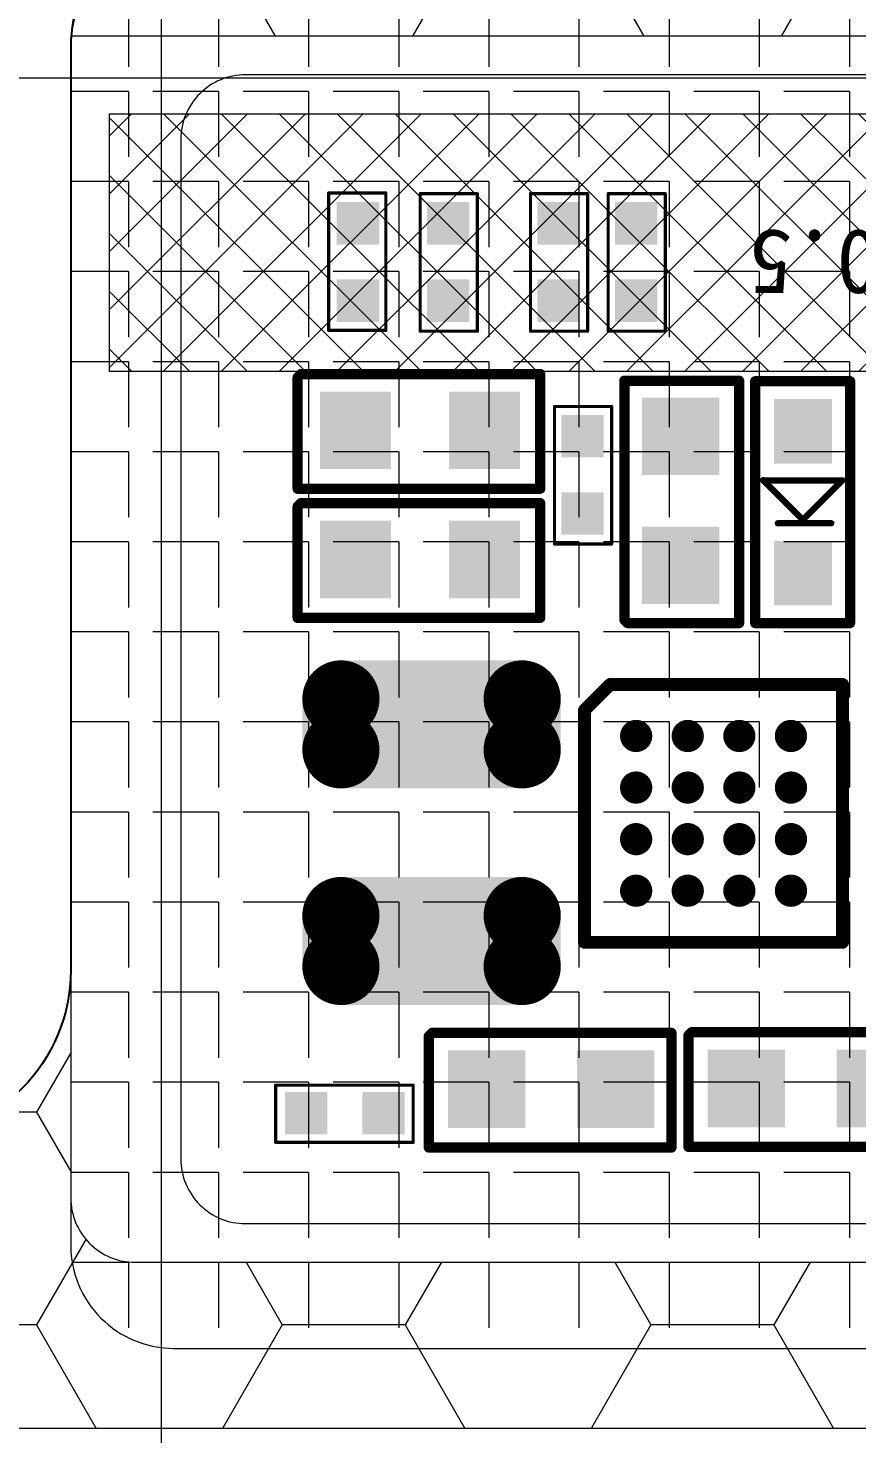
# Model space of a CAD drawing. Header units: millimetres. Extents: x 1845 to 2650, y -178 to 579.
# Drawn here: x 2036.4 to 2042.83, y 294.01 to 304.91 of the extents above; entities that cross this region are included whole.
import ezdxf
from ezdxf.lldxf.tags import DXFTag

# ---------------------------------------------------------------- set-up
doc = ezdxf.new("R2010")
doc.units = ezdxf.units.MM
doc.layers.get('0').update_dxf_attribs({"lineweight": 5})
for name, color, linetype in [('EMI', 5, 'Continuous'), ('TOPLAYER', 1, 'Continuous'), ('TOPOVERLAY', 2, 'Continuous'), ('TOPPASTE', 8, 'Continuous'), ('TOPSOLDER', 216, 'Continuous')]:
    doc.layers.add(name, color=color, linetype=linetype)
doc.layers.add('ITO', color=2, linetype='Continuous', lineweight=5)
doc.layers.add('MFPC', color=50, linetype='Continuous', lineweight=5)
doc.styles.get("Standard").update_dxf_attribs({"font": 'txt', "bigfont": 'gbcbig.shx'})
tags = doc.linetypes.add('CENTER', pattern=[0.6, 0.375, -0.075, 0.075, -0.075]).pattern_tags.tags
tags[10:11] = [DXFTag(74, 4), DXFTag(75, 0), DXFTag(340, '0'), DXFTag(46, 1.0), DXFTag(50, 0.0), DXFTag(44, 0.0), DXFTag(45, 0.0)]
tags[8:9] = [DXFTag(74, 4), DXFTag(75, 0), DXFTag(340, '0'), DXFTag(46, 1.0), DXFTag(50, 0.0), DXFTag(44, 0.0), DXFTag(45, 0.0)]
tags[6:7] = [DXFTag(74, 4), DXFTag(75, 0), DXFTag(340, '0'), DXFTag(46, 1.0), DXFTag(50, 0.0), DXFTag(44, 0.0), DXFTag(45, 0.0)]
tags[4:5] = [DXFTag(74, 4), DXFTag(75, 0), DXFTag(340, '0'), DXFTag(46, 1.0), DXFTag(50, 0.0), DXFTag(44, 0.0), DXFTag(45, 0.0)]

# ---------------------------------------------------------------- blocks, each defined once
blk = doc.blocks.new('R196GRM-001-PNL-V01-C')
at = {"layer": 'ITO', "color": 1, "linetype": 'CENTER', "lineweight": 5}
for points in [[(1277.044, -126.46), (1277.044, -148.963)], [(1286.22, -137.712), (1267.868, -137.712)]]:
    blk.add_lwpolyline(points, dxfattribs=at)
blk = doc.blocks.new('0402S_3')
at = {"layer": 'TOPLAYER'}
for points in [[(-0.273055, 0.305189), (-0.823051, 0.305189), (-0.273055, -0.29481), (-0.823051, -0.29481)], [(0.726943, 0.305189), (0.176947, 0.305189), (0.726943, -0.29481), (0.176947, -0.29481)]]:
    blk.add_solid(points, dxfattribs=at)
at = {"layer": 'TOPOVERLAY', "const_width": 0.08001}
for points in [[(-0.979853, 0.457589), (0.899747, 0.457589)], [(-0.979853, -0.431411), (-0.979853, 0.457589)], [(0.899747, -0.406011), (0.899747, 0.457589)], [(-0.979853, -0.431411), (0.874347, -0.431411)], [(0.874347, -0.431411), (0.899747, -0.406011)]]:
    blk.add_lwpolyline(points, dxfattribs=at)
at = {"layer": 'TOPOVERLAY', "const_width": 0.040005}
for points in [[(-0.999856, 0.457589, 1), (-0.959851, 0.457589, 1)], [(-0.999856, 0.457589, 1), (-0.959851, 0.457589, 1)], [(0.879744, 0.457589, 1), (0.919749, 0.457589, 1)], [(0.879744, 0.457589, 1), (0.919749, 0.457589, 1)], [(-0.999856, -0.431411, 1), (-0.959851, -0.431411, 1)], [(-0.999856, -0.431411, 1), (-0.959851, -0.431411, 1)], [(0.854344, -0.431411, 1), (0.894349, -0.431411, 1)], [(0.854344, -0.431411, 1), (0.894349, -0.431411, 1)], [(0.879744, -0.406011, 1), (0.919749, -0.406011, 1)], [(0.879744, -0.406011, 1), (0.919749, -0.406011, 1)]]:
    blk.add_lwpolyline(points, format="xyb", close=True, dxfattribs=at)
at = {"layer": 'TOPPASTE'}
for points in [[(-0.273055, 0.305189), (-0.823051, 0.305189), (-0.273055, -0.29481), (-0.823051, -0.29481)], [(0.726943, 0.305189), (0.176947, 0.305189), (0.726943, -0.29481), (0.176947, -0.29481)]]:
    blk.add_solid(points, dxfattribs=at)
at = {"layer": 'TOPSOLDER'}
for points in [[(-0.273055, 0.305189), (-0.823051, 0.305189), (-0.273055, -0.29481), (-0.823051, -0.29481)], [(0.726943, 0.305189), (0.176947, 0.305189), (0.726943, -0.29481), (0.176947, -0.29481)]]:
    blk.add_solid(points, dxfattribs=at)
blk = doc.blocks.new('0201_6')
at = {"layer": 'TOPLAYER'}
for points in [[(0.164998, -0.165001), (0.164998, 0.165001), (-0.164998, -0.165001), (-0.164998, 0.165001)], [(0.764997, -0.165001), (0.764997, 0.165001), (0.435, -0.165001), (0.435, 0.165001)]]:
    blk.add_solid(points, dxfattribs=at)
at = {"layer": 'TOPOVERLAY', "const_width": 0.025001}
for points in [[(-0.23, -0.217), (-0.23, 0.225999)], [(-0.181, 0.225999), (-0.23, 0.225999)], [(0.836, 0.225999), (-0.18, 0.225999)], [(0.836, -0.217), (0.836, 0.225999)], [(0.836, -0.217), (-0.23, -0.217)]]:
    blk.add_lwpolyline(points, dxfattribs=at)
at = {"layer": 'TOPOVERLAY', "const_width": 0.012499}
for points in [[(-0.23625, 0.225999, 1), (-0.223749, 0.225999, 1)], [(-0.23625, 0.225999, 1), (-0.223749, 0.225999, 1)], [(-0.187251, 0.225999, 1), (-0.174749, 0.225999, 1)], [(-0.186251, 0.225999, 1), (-0.173749, 0.225999, 1)], [(0.829749, 0.225999, 1), (0.842251, 0.225999, 1)], [(0.829749, 0.225999, 1), (0.842251, 0.225999, 1)], [(-0.23625, -0.217, 1), (-0.223749, -0.217, 1)], [(-0.23625, -0.217, 1), (-0.223749, -0.217, 1)], [(0.829749, -0.217, 1), (0.842251, -0.217, 1)], [(0.829749, -0.217, 1), (0.842251, -0.217, 1)]]:
    blk.add_lwpolyline(points, format="xyb", close=True, dxfattribs=at)
at = {"layer": 'TOPPASTE'}
for points in [[(0.164998, -0.165001), (0.164998, 0.165001), (-0.164998, -0.165001), (-0.164998, 0.165001)], [(0.764997, -0.165001), (0.764997, 0.165001), (0.435, -0.165001), (0.435, 0.165001)]]:
    blk.add_solid(points, dxfattribs=at)
at = {"layer": 'TOPSOLDER'}
for points in [[(0.164998, -0.165001), (0.164998, 0.165001), (-0.164998, -0.165001), (-0.164998, 0.165001)], [(0.764997, -0.165001), (0.764997, 0.165001), (0.435, -0.165001), (0.435, 0.165001)]]:
    blk.add_solid(points, dxfattribs=at)
blk = doc.blocks.new('0201_7')
at = {"layer": 'TOPLAYER'}
for points in [[(0.164998, -0.165001), (0.164998, 0.165001), (-0.164998, -0.165001), (-0.164998, 0.165001)], [(0.764997, -0.165001), (0.764997, 0.165001), (0.435, -0.165001), (0.435, 0.165001)]]:
    blk.add_solid(points, dxfattribs=at)
at = {"layer": 'TOPOVERLAY', "const_width": 0.025001}
for points in [[(-0.23, 0.225999), (-0.181, 0.225999)], [(-0.23, 0.225999), (-0.23, -0.217)], [(-0.18, 0.225999), (0.836, 0.225999)], [(0.836, 0.225999), (0.836, -0.217)], [(-0.23, -0.217), (0.836, -0.217)]]:
    blk.add_lwpolyline(points, dxfattribs=at)
at = {"layer": 'TOPOVERLAY', "const_width": 0.012499}
for points in [[(-0.23625, 0.225999, 1), (-0.223749, 0.225999, 1)], [(-0.23625, 0.225999, 1), (-0.223749, 0.225999, 1)], [(-0.187251, 0.225999, 1), (-0.174749, 0.225999, 1)], [(-0.186251, 0.225999, 1), (-0.173749, 0.225999, 1)], [(0.829749, 0.225999, 1), (0.842251, 0.225999, 1)], [(0.829749, 0.225999, 1), (0.842251, 0.225999, 1)], [(-0.23625, -0.217, 1), (-0.223749, -0.217, 1)], [(-0.23625, -0.217, 1), (-0.223749, -0.217, 1)], [(0.829749, -0.217, 1), (0.842251, -0.217, 1)], [(0.829749, -0.217, 1), (0.842251, -0.217, 1)]]:
    blk.add_lwpolyline(points, format="xyb", close=True, dxfattribs=at)
at = {"layer": 'TOPPASTE'}
for points in [[(0.164998, -0.165001), (0.164998, 0.165001), (-0.164998, -0.165001), (-0.164998, 0.165001)], [(0.764997, -0.165001), (0.764997, 0.165001), (0.435, -0.165001), (0.435, 0.165001)]]:
    blk.add_solid(points, dxfattribs=at)
at = {"layer": 'TOPSOLDER'}
for points in [[(0.164998, -0.165001), (0.164998, 0.165001), (-0.164998, -0.165001), (-0.164998, 0.165001)], [(0.764997, -0.165001), (0.764997, 0.165001), (0.435, -0.165001), (0.435, 0.165001)]]:
    blk.add_solid(points, dxfattribs=at)
blk = doc.blocks.new('0201_15')
at = {"layer": 'TOPLAYER'}
for points in [[(0.164998, -0.165001), (0.164998, 0.165001), (-0.164998, -0.165001), (-0.164998, 0.165001)], [(0.764997, -0.165001), (0.764997, 0.165001), (0.435, -0.165001), (0.435, 0.165001)]]:
    blk.add_solid(points, dxfattribs=at)
at = {"layer": 'TOPOVERLAY', "const_width": 0.025001}
for points in [[(-0.23, -0.217), (-0.23, 0.225999)], [(-0.23, 0.225999), (-0.181, 0.225999)], [(-0.18, 0.225999), (0.836, 0.225999)], [(0.836, -0.217), (0.836, 0.225999)], [(-0.23, -0.217), (0.836, -0.217)]]:
    blk.add_lwpolyline(points, dxfattribs=at)
at = {"layer": 'TOPOVERLAY', "const_width": 0.012499}
for points in [[(-0.23625, 0.225999, 1), (-0.223749, 0.225999, 1)], [(-0.23625, 0.225999, 1), (-0.223749, 0.225999, 1)], [(-0.187251, 0.225999, 1), (-0.174749, 0.225999, 1)], [(-0.186251, 0.225999, 1), (-0.173749, 0.225999, 1)], [(0.829749, 0.225999, 1), (0.842251, 0.225999, 1)], [(0.829749, 0.225999, 1), (0.842251, 0.225999, 1)], [(-0.23625, -0.217, 1), (-0.223749, -0.217, 1)], [(-0.23625, -0.217, 1), (-0.223749, -0.217, 1)], [(0.829749, -0.217, 1), (0.842251, -0.217, 1)], [(0.829749, -0.217, 1), (0.842251, -0.217, 1)]]:
    blk.add_lwpolyline(points, format="xyb", close=True, dxfattribs=at)
at = {"layer": 'TOPPASTE'}
for points in [[(0.164998, -0.165001), (0.164998, 0.165001), (-0.164998, -0.165001), (-0.164998, 0.165001)], [(0.764997, -0.165001), (0.764997, 0.165001), (0.435, -0.165001), (0.435, 0.165001)]]:
    blk.add_solid(points, dxfattribs=at)
at = {"layer": 'TOPSOLDER'}
for points in [[(0.164998, -0.165001), (0.164998, 0.165001), (-0.164998, -0.165001), (-0.164998, 0.165001)], [(0.764997, -0.165001), (0.764997, 0.165001), (0.435, -0.165001), (0.435, 0.165001)]]:
    blk.add_solid(points, dxfattribs=at)
blk = doc.blocks.new('0201_16')
at = {"layer": 'TOPLAYER'}
for points in [[(0.164998, -0.165001), (0.164998, 0.165001), (-0.164998, -0.165001), (-0.164998, 0.165001)], [(0.764997, -0.165001), (0.764997, 0.165001), (0.435, -0.165001), (0.435, 0.165001)]]:
    blk.add_solid(points, dxfattribs=at)
at = {"layer": 'TOPOVERLAY', "const_width": 0.025001}
for points in [[(-0.23, 0.225999), (-0.23, -0.217)], [(-0.181, 0.225999), (-0.23, 0.225999)], [(0.836, 0.225999), (-0.18, 0.225999)], [(0.836, 0.225999), (0.836, -0.217)], [(0.836, -0.217), (-0.23, -0.217)]]:
    blk.add_lwpolyline(points, dxfattribs=at)
at = {"layer": 'TOPOVERLAY', "const_width": 0.012499}
for points in [[(-0.23625, 0.225999, 1), (-0.223749, 0.225999, 1)], [(-0.23625, 0.225999, 1), (-0.223749, 0.225999, 1)], [(-0.187251, 0.225999, 1), (-0.174749, 0.225999, 1)], [(-0.186251, 0.225999, 1), (-0.173749, 0.225999, 1)], [(0.829749, 0.225999, 1), (0.842251, 0.225999, 1)], [(0.829749, 0.225999, 1), (0.842251, 0.225999, 1)], [(-0.23625, -0.217, 1), (-0.223749, -0.217, 1)], [(-0.23625, -0.217, 1), (-0.223749, -0.217, 1)], [(0.829749, -0.217, 1), (0.842251, -0.217, 1)], [(0.829749, -0.217, 1), (0.842251, -0.217, 1)]]:
    blk.add_lwpolyline(points, format="xyb", close=True, dxfattribs=at)
at = {"layer": 'TOPPASTE'}
for points in [[(0.164998, -0.165001), (0.164998, 0.165001), (-0.164998, -0.165001), (-0.164998, 0.165001)], [(0.764997, -0.165001), (0.764997, 0.165001), (0.435, -0.165001), (0.435, 0.165001)]]:
    blk.add_solid(points, dxfattribs=at)
at = {"layer": 'TOPSOLDER'}
for points in [[(0.164998, -0.165001), (0.164998, 0.165001), (-0.164998, -0.165001), (-0.164998, 0.165001)], [(0.764997, -0.165001), (0.764997, 0.165001), (0.435, -0.165001), (0.435, 0.165001)]]:
    blk.add_solid(points, dxfattribs=at)
blk = doc.blocks.new('0402S_18')
at = {"layer": 'TOPLAYER'}
for points in [[(-0.273055, 0.305189), (-0.823051, 0.305189), (-0.273055, -0.29481), (-0.823051, -0.29481)], [(0.726943, 0.305189), (0.176947, 0.305189), (0.726943, -0.29481), (0.176947, -0.29481)]]:
    blk.add_solid(points, dxfattribs=at)
at = {"layer": 'TOPOVERLAY', "const_width": 0.08001}
for points in [[(-0.979853, 0.457589), (0.899747, 0.457589)], [(-0.979853, -0.431411), (-0.979853, 0.457589)], [(0.899747, -0.406011), (0.899747, 0.457589)], [(-0.979853, -0.431411), (0.874347, -0.431411)], [(0.874347, -0.431411), (0.899747, -0.406011)]]:
    blk.add_lwpolyline(points, dxfattribs=at)
at = {"layer": 'TOPOVERLAY', "const_width": 0.040005}
for points in [[(-0.999856, 0.457589, 1), (-0.959851, 0.457589, 1)], [(-0.999856, 0.457589, 1), (-0.959851, 0.457589, 1)], [(0.879744, 0.457589, 1), (0.919749, 0.457589, 1)], [(0.879744, 0.457589, 1), (0.919749, 0.457589, 1)], [(-0.999856, -0.431411, 1), (-0.959851, -0.431411, 1)], [(-0.999856, -0.431411, 1), (-0.959851, -0.431411, 1)], [(0.854344, -0.431411, 1), (0.894349, -0.431411, 1)], [(0.854344, -0.431411, 1), (0.894349, -0.431411, 1)], [(0.879744, -0.406011, 1), (0.919749, -0.406011, 1)], [(0.879744, -0.406011, 1), (0.919749, -0.406011, 1)]]:
    blk.add_lwpolyline(points, format="xyb", close=True, dxfattribs=at)
at = {"layer": 'TOPPASTE'}
for points in [[(-0.273055, 0.305189), (-0.823051, 0.305189), (-0.273055, -0.29481), (-0.823051, -0.29481)], [(0.726943, 0.305189), (0.176947, 0.305189), (0.726943, -0.29481), (0.176947, -0.29481)]]:
    blk.add_solid(points, dxfattribs=at)
at = {"layer": 'TOPSOLDER'}
for points in [[(-0.273055, 0.305189), (-0.823051, 0.305189), (-0.273055, -0.29481), (-0.823051, -0.29481)], [(0.726943, 0.305189), (0.176947, 0.305189), (0.726943, -0.29481), (0.176947, -0.29481)]]:
    blk.add_solid(points, dxfattribs=at)
blk = doc.blocks.new('0201_19')
at = {"layer": 'TOPLAYER'}
for points in [[(0.164998, -0.165001), (0.164998, 0.165001), (-0.164998, -0.165001), (-0.164998, 0.165001)], [(0.764997, -0.165001), (0.764997, 0.165001), (0.435, -0.165001), (0.435, 0.165001)]]:
    blk.add_solid(points, dxfattribs=at)
at = {"layer": 'TOPOVERLAY', "const_width": 0.025001}
for points in [[(-0.23, 0.225999), (-0.181, 0.225999)], [(-0.23, 0.225999), (-0.23, -0.217)], [(-0.18, 0.225999), (0.836, 0.225999)], [(0.836, 0.225999), (0.836, -0.217)], [(-0.23, -0.217), (0.836, -0.217)]]:
    blk.add_lwpolyline(points, dxfattribs=at)
at = {"layer": 'TOPOVERLAY', "const_width": 0.012499}
for points in [[(-0.23625, 0.225999, 1), (-0.223749, 0.225999, 1)], [(-0.23625, 0.225999, 1), (-0.223749, 0.225999, 1)], [(-0.187251, 0.225999, 1), (-0.174749, 0.225999, 1)], [(-0.186251, 0.225999, 1), (-0.173749, 0.225999, 1)], [(0.829749, 0.225999, 1), (0.842251, 0.225999, 1)], [(0.829749, 0.225999, 1), (0.842251, 0.225999, 1)], [(-0.23625, -0.217, 1), (-0.223749, -0.217, 1)], [(-0.23625, -0.217, 1), (-0.223749, -0.217, 1)], [(0.829749, -0.217, 1), (0.842251, -0.217, 1)], [(0.829749, -0.217, 1), (0.842251, -0.217, 1)]]:
    blk.add_lwpolyline(points, format="xyb", close=True, dxfattribs=at)
at = {"layer": 'TOPPASTE'}
for points in [[(0.164998, -0.165001), (0.164998, 0.165001), (-0.164998, -0.165001), (-0.164998, 0.165001)], [(0.764997, -0.165001), (0.764997, 0.165001), (0.435, -0.165001), (0.435, 0.165001)]]:
    blk.add_solid(points, dxfattribs=at)
at = {"layer": 'TOPSOLDER'}
for points in [[(0.164998, -0.165001), (0.164998, 0.165001), (-0.164998, -0.165001), (-0.164998, 0.165001)], [(0.764997, -0.165001), (0.764997, 0.165001), (0.435, -0.165001), (0.435, 0.165001)]]:
    blk.add_solid(points, dxfattribs=at)
blk = doc.blocks.new('0201_22')
at = {"layer": 'TOPLAYER'}
for points in [[(0.164998, -0.165001), (0.164998, 0.165001), (-0.164998, -0.165001), (-0.164998, 0.165001)], [(0.764997, -0.165001), (0.764997, 0.165001), (0.435, -0.165001), (0.435, 0.165001)]]:
    blk.add_solid(points, dxfattribs=at)
at = {"layer": 'TOPOVERLAY', "const_width": 0.025001}
for points in [[(-0.23, 0.225999), (-0.23, -0.217)], [(-0.23, 0.225999), (-0.181, 0.225999)], [(-0.18, 0.225999), (0.836, 0.225999)], [(0.836, 0.225999), (0.836, -0.217)], [(-0.23, -0.217), (0.836, -0.217)]]:
    blk.add_lwpolyline(points, dxfattribs=at)
at = {"layer": 'TOPOVERLAY', "const_width": 0.012499}
for points in [[(-0.23625, 0.225999, 1), (-0.223749, 0.225999, 1)], [(-0.23625, 0.225999, 1), (-0.223749, 0.225999, 1)], [(-0.187251, 0.225999, 1), (-0.174749, 0.225999, 1)], [(-0.186251, 0.225999, 1), (-0.173749, 0.225999, 1)], [(0.829749, 0.225999, 1), (0.842251, 0.225999, 1)], [(0.829749, 0.225999, 1), (0.842251, 0.225999, 1)], [(-0.23625, -0.217, 1), (-0.223749, -0.217, 1)], [(-0.23625, -0.217, 1), (-0.223749, -0.217, 1)], [(0.829749, -0.217, 1), (0.842251, -0.217, 1)], [(0.829749, -0.217, 1), (0.842251, -0.217, 1)]]:
    blk.add_lwpolyline(points, format="xyb", close=True, dxfattribs=at)
at = {"layer": 'TOPPASTE'}
for points in [[(0.164998, -0.165001), (0.164998, 0.165001), (-0.164998, -0.165001), (-0.164998, 0.165001)], [(0.764997, -0.165001), (0.764997, 0.165001), (0.435, -0.165001), (0.435, 0.165001)]]:
    blk.add_solid(points, dxfattribs=at)
at = {"layer": 'TOPSOLDER'}
for points in [[(0.164998, -0.165001), (0.164998, 0.165001), (-0.164998, -0.165001), (-0.164998, 0.165001)], [(0.764997, -0.165001), (0.764997, 0.165001), (0.435, -0.165001), (0.435, 0.165001)]]:
    blk.add_solid(points, dxfattribs=at)
blk = doc.blocks.new('0402S_23')
at = {"layer": 'TOPLAYER'}
for points in [[(-0.248054, 0.305189), (-0.848053, 0.305189), (-0.248054, -0.29481), (-0.848053, -0.29481)], [(0.751944, 0.305189), (0.151945, 0.305189), (0.751944, -0.29481), (0.151945, -0.29481)]]:
    blk.add_solid(points, dxfattribs=at)
at = {"layer": 'TOPOVERLAY', "const_width": 0.08001}
for points in [[(-0.979853, -0.431411), (-0.979853, 0.457589)], [(0.899747, 0.457589), (-0.979853, 0.457589)], [(0.899747, -0.406011), (0.899747, 0.457589)], [(0.874347, -0.431411), (-0.979853, -0.431411)], [(0.874347, -0.431411), (0.899747, -0.406011)]]:
    blk.add_lwpolyline(points, dxfattribs=at)
at = {"layer": 'TOPOVERLAY', "const_width": 0.040005}
for points in [[(-0.999856, 0.457589, 1), (-0.959851, 0.457589, 1)], [(-0.999856, 0.457589, 1), (-0.959851, 0.457589, 1)], [(0.879744, 0.457589, 1), (0.919749, 0.457589, 1)], [(0.879744, 0.457589, 1), (0.919749, 0.457589, 1)], [(-0.999856, -0.431411, 1), (-0.959851, -0.431411, 1)], [(-0.999856, -0.431411, 1), (-0.959851, -0.431411, 1)], [(0.854344, -0.431411, 1), (0.894349, -0.431411, 1)], [(0.854344, -0.431411, 1), (0.894349, -0.431411, 1)], [(0.879744, -0.406011, 1), (0.919749, -0.406011, 1)], [(0.879744, -0.406011, 1), (0.919749, -0.406011, 1)]]:
    blk.add_lwpolyline(points, format="xyb", close=True, dxfattribs=at)
at = {"layer": 'TOPPASTE'}
for points in [[(-0.248054, 0.305189), (-0.848053, 0.305189), (-0.248054, -0.29481), (-0.848053, -0.29481)], [(0.751944, 0.305189), (0.151945, 0.305189), (0.751944, -0.29481), (0.151945, -0.29481)]]:
    blk.add_solid(points, dxfattribs=at)
at = {"layer": 'TOPSOLDER'}
for points in [[(-0.248054, 0.305189), (-0.848053, 0.305189), (-0.248054, -0.29481), (-0.848053, -0.29481)], [(0.751944, 0.305189), (0.151945, 0.305189), (0.751944, -0.29481), (0.151945, -0.29481)]]:
    blk.add_solid(points, dxfattribs=at)
blk = doc.blocks.new('0402S_25')
at = {"layer": 'TOPLAYER'}
for points in [[(-0.248054, 0.305189), (-0.848053, 0.305189), (-0.248054, -0.29481), (-0.848053, -0.29481)], [(0.751944, 0.305189), (0.151945, 0.305189), (0.751944, -0.29481), (0.151945, -0.29481)]]:
    blk.add_solid(points, dxfattribs=at)
at = {"layer": 'TOPOVERLAY', "const_width": 0.08001}
for points in [[(-0.979853, 0.457589), (-0.979853, -0.431411)], [(-0.979853, 0.457589), (0.899747, 0.457589)], [(0.899747, 0.457589), (0.899747, -0.406011)], [(-0.979853, -0.431411), (0.874347, -0.431411)], [(0.899747, -0.406011), (0.874347, -0.431411)]]:
    blk.add_lwpolyline(points, dxfattribs=at)
at = {"layer": 'TOPOVERLAY', "const_width": 0.040005}
for points in [[(-0.999856, 0.457589, 1), (-0.959851, 0.457589, 1)], [(-0.999856, 0.457589, 1), (-0.959851, 0.457589, 1)], [(0.879744, 0.457589, 1), (0.919749, 0.457589, 1)], [(0.879744, 0.457589, 1), (0.919749, 0.457589, 1)], [(-0.999856, -0.431411, 1), (-0.959851, -0.431411, 1)], [(-0.999856, -0.431411, 1), (-0.959851, -0.431411, 1)], [(0.854344, -0.431411, 1), (0.894349, -0.431411, 1)], [(0.854344, -0.431411, 1), (0.894349, -0.431411, 1)], [(0.879744, -0.406011, 1), (0.919749, -0.406011, 1)], [(0.879744, -0.406011, 1), (0.919749, -0.406011, 1)]]:
    blk.add_lwpolyline(points, format="xyb", close=True, dxfattribs=at)
at = {"layer": 'TOPPASTE'}
for points in [[(-0.248054, 0.305189), (-0.848053, 0.305189), (-0.248054, -0.29481), (-0.848053, -0.29481)], [(0.751944, 0.305189), (0.151945, 0.305189), (0.751944, -0.29481), (0.151945, -0.29481)]]:
    blk.add_solid(points, dxfattribs=at)
at = {"layer": 'TOPSOLDER'}
for points in [[(-0.248054, 0.305189), (-0.848053, 0.305189), (-0.248054, -0.29481), (-0.848053, -0.29481)], [(0.751944, 0.305189), (0.151945, 0.305189), (0.751944, -0.29481), (0.151945, -0.29481)]]:
    blk.add_solid(points, dxfattribs=at)
blk = doc.blocks.new('0402S_26')
at = {"layer": 'TOPLAYER'}
for points in [[(-0.248054, 0.305189), (-0.848053, 0.305189), (-0.248054, -0.29481), (-0.848053, -0.29481)], [(0.751944, 0.305189), (0.151945, 0.305189), (0.751944, -0.29481), (0.151945, -0.29481)]]:
    blk.add_solid(points, dxfattribs=at)
at = {"layer": 'TOPOVERLAY', "const_width": 0.08001}
for points in [[(-0.979853, -0.431411), (-0.979853, 0.457589)], [(0.899747, 0.457589), (-0.979853, 0.457589)], [(0.899747, -0.406011), (0.899747, 0.457589)], [(0.874347, -0.431411), (-0.979853, -0.431411)], [(0.874347, -0.431411), (0.899747, -0.406011)]]:
    blk.add_lwpolyline(points, dxfattribs=at)
at = {"layer": 'TOPOVERLAY', "const_width": 0.040005}
for points in [[(-0.999856, 0.457589, 1), (-0.959851, 0.457589, 1)], [(-0.999856, 0.457589, 1), (-0.959851, 0.457589, 1)], [(0.879744, 0.457589, 1), (0.919749, 0.457589, 1)], [(0.879744, 0.457589, 1), (0.919749, 0.457589, 1)], [(-0.999856, -0.431411, 1), (-0.959851, -0.431411, 1)], [(-0.999856, -0.431411, 1), (-0.959851, -0.431411, 1)], [(0.854344, -0.431411, 1), (0.894349, -0.431411, 1)], [(0.854344, -0.431411, 1), (0.894349, -0.431411, 1)], [(0.879744, -0.406011, 1), (0.919749, -0.406011, 1)], [(0.879744, -0.406011, 1), (0.919749, -0.406011, 1)]]:
    blk.add_lwpolyline(points, format="xyb", close=True, dxfattribs=at)
at = {"layer": 'TOPPASTE'}
for points in [[(-0.248054, 0.305189), (-0.848053, 0.305189), (-0.248054, -0.29481), (-0.848053, -0.29481)], [(0.751944, 0.305189), (0.151945, 0.305189), (0.751944, -0.29481), (0.151945, -0.29481)]]:
    blk.add_solid(points, dxfattribs=at)
at = {"layer": 'TOPSOLDER'}
for points in [[(-0.248054, 0.305189), (-0.848053, 0.305189), (-0.248054, -0.29481), (-0.848053, -0.29481)], [(0.751944, 0.305189), (0.151945, 0.305189), (0.751944, -0.29481), (0.151945, -0.29481)]]:
    blk.add_solid(points, dxfattribs=at)
blk = doc.blocks.new('L_28')
at = {"layer": 'TOPLAYER', "const_width": 0.1975}
for points in [[(-1.136249, 0.7025, 1), (-0.938748, 0.7025, 1)], [(-0.741248, 0.7025, 1), (-0.543748, 0.7025, 1)], [(0.543753, 0.7025, 1), (0.741253, 0.7025, 1)], [(0.938754, 0.7025, 1), (1.136254, 0.7025, 1)], [(-1.136249, -0.702495, 1), (-0.938748, -0.702495, 1)], [(-0.741248, -0.702495, 1), (-0.543748, -0.702495, 1)], [(0.543753, -0.702495, 1), (0.741253, -0.702495, 1)], [(0.938754, -0.702495, 1), (1.136254, -0.702495, 1)]]:
    blk.add_lwpolyline(points, format="xyb", close=True, dxfattribs=at)
at = {"layer": 'TOPLAYER'}
for points in [[(-1.037499, -0.899996), (-0.642498, -0.899996), (-1.037499, 0.900001), (-0.642498, 0.900001)], [(0.642503, -0.899996), (1.037504, -0.899996), (0.642503, 0.900001), (1.037504, 0.900001)], [(-1.234999, -0.702495), (-0.444998, -0.702495), (-1.234999, 0.7025), (-0.444998, 0.7025)], [(0.445003, -0.702495), (1.235004, -0.702495), (0.445003, 0.7025), (1.235004, 0.7025)]]:
    blk.add_solid(points, dxfattribs=at)
at = {"layer": 'TOPPASTE', "const_width": 0.1975}
for points in [[(-1.136249, 0.7025, 1), (-0.938748, 0.7025, 1)], [(-0.741248, 0.7025, 1), (-0.543748, 0.7025, 1)], [(0.543753, 0.7025, 1), (0.741253, 0.7025, 1)], [(0.938754, 0.7025, 1), (1.136254, 0.7025, 1)], [(-1.136249, -0.702495, 1), (-0.938748, -0.702495, 1)], [(-0.741248, -0.702495, 1), (-0.543748, -0.702495, 1)], [(0.543753, -0.702495, 1), (0.741253, -0.702495, 1)], [(0.938754, -0.702495, 1), (1.136254, -0.702495, 1)]]:
    blk.add_lwpolyline(points, format="xyb", close=True, dxfattribs=at)
at = {"layer": 'TOPPASTE'}
for points in [[(-1.037499, -0.899996), (-0.642498, -0.899996), (-1.037499, 0.900001), (-0.642498, 0.900001)], [(0.642503, -0.899996), (1.037504, -0.899996), (0.642503, 0.900001), (1.037504, 0.900001)], [(-1.234999, -0.702495), (-0.444998, -0.702495), (-1.234999, 0.7025), (-0.444998, 0.7025)], [(0.445003, -0.702495), (1.235004, -0.702495), (0.445003, 0.7025), (1.235004, 0.7025)]]:
    blk.add_solid(points, dxfattribs=at)
at = {"layer": 'TOPSOLDER', "const_width": 0.2991}
for points in [[(-1.187049, 0.7025, 1), (-0.887948, 0.7025, 1)], [(-0.792048, 0.7025, 1), (-0.492948, 0.7025, 1)], [(0.492953, 0.7025, 1), (0.792053, 0.7025, 1)], [(0.887954, 0.7025, 1), (1.187054, 0.7025, 1)], [(-1.187049, -0.702495, 1), (-0.887948, -0.702495, 1)], [(-0.792048, -0.702495, 1), (-0.492948, -0.702495, 1)], [(0.492953, -0.702495, 1), (0.792053, -0.702495, 1)], [(0.887954, -0.702495, 1), (1.187054, -0.702495, 1)]]:
    blk.add_lwpolyline(points, format="xyb", close=True, dxfattribs=at)
at = {"layer": 'TOPSOLDER'}
for points in [[(-1.037499, -1.001596), (-0.642498, -1.001596), (-1.037499, 1.001601), (-0.642498, 1.001601)], [(0.642503, -1.001596), (1.037504, -1.001596), (0.642503, 1.001601), (1.037504, 1.001601)], [(-1.336599, -0.702495), (-0.343398, -0.702495), (-1.336599, 0.7025), (-0.343398, 0.7025)], [(0.343403, -0.702495), (1.336604, -0.702495), (0.343403, 0.7025), (1.336604, 0.7025)]]:
    blk.add_solid(points, dxfattribs=at)
blk = doc.blocks.new('BGA16_4_29')
at = {"layer": 'TOPLAYER', "const_width": 0.124998}
for points in [[(-0.062499, 0, 1), (0.062499, 0, 1)], [(0.3375, 0, 1), (0.462498, 0, 1)], [(0.737499, 0, 1), (0.862498, 0, 1)], [(1.137498, 0, 1), (1.262497, 0, 1)], [(-0.062499, -0.399999, 1), (0.062499, -0.399999, 1)], [(0.3375, -0.399999, 1), (0.462498, -0.399999, 1)], [(0.737499, -0.399999, 1), (0.862498, -0.399999, 1)], [(1.137498, -0.399999, 1), (1.262497, -0.399999, 1)], [(-0.062499, -0.799998, 1), (0.062499, -0.799998, 1)], [(0.3375, -0.799998, 1), (0.462498, -0.799998, 1)], [(0.737499, -0.799998, 1), (0.862498, -0.799998, 1)], [(1.137498, -0.799998, 1), (1.262497, -0.799998, 1)], [(-0.062499, -1.199998, 1), (0.062499, -1.199998, 1)], [(0.3375, -1.199998, 1), (0.462498, -1.199998, 1)], [(0.737499, -1.199998, 1), (0.862498, -1.199998, 1)], [(1.137498, -1.199998, 1), (1.262497, -1.199998, 1)]]:
    blk.add_lwpolyline(points, format="xyb", close=True, dxfattribs=at)
at = {"layer": 'TOPOVERLAY', "const_width": 0.1}
for points in [[(-0.2, 0.399999), (-0.399999, 0.2)], [(1.599997, 0.399999), (-0.2, 0.399999)], [(1.599997, 0.399999), (1.599997, -1.599997)], [(-0.399999, 0.2), (-0.399999, -1.599997)], [(1.599997, -1.599997), (-0.399999, -1.599997)]]:
    blk.add_lwpolyline(points, dxfattribs=at)
at = {"layer": 'TOPOVERLAY', "const_width": 0.05}
for points in [[(-0.224998, 0.399999, 1), (-0.175001, 0.399999, 1)], [(-0.224998, 0.399999, 1), (-0.175001, 0.399999, 1)], [(1.574998, 0.399999, 1), (1.624995, 0.399999, 1)], [(1.574998, 0.399999, 1), (1.624995, 0.399999, 1)], [(-0.424998, 0.2, 1), (-0.375001, 0.2, 1)], [(-0.424998, 0.2, 1), (-0.375001, 0.2, 1)], [(-0.424998, -1.599997, 1), (-0.375001, -1.599997, 1)], [(-0.424998, -1.599997, 1), (-0.375001, -1.599997, 1)], [(1.574998, -1.599997, 1), (1.624995, -1.599997, 1)], [(1.574998, -1.599997, 1), (1.624995, -1.599997, 1)]]:
    blk.add_lwpolyline(points, format="xyb", close=True, dxfattribs=at)
at = {"layer": 'TOPPASTE', "const_width": 0.124998}
for points in [[(-0.062499, 0, 1), (0.062499, 0, 1)], [(0.3375, 0, 1), (0.462498, 0, 1)], [(0.737499, 0, 1), (0.862498, 0, 1)], [(1.137498, 0, 1), (1.262497, 0, 1)], [(-0.062499, -0.399999, 1), (0.062499, -0.399999, 1)], [(0.3375, -0.399999, 1), (0.462498, -0.399999, 1)], [(0.737499, -0.399999, 1), (0.862498, -0.399999, 1)], [(1.137498, -0.399999, 1), (1.262497, -0.399999, 1)], [(-0.062499, -0.799998, 1), (0.062499, -0.799998, 1)], [(0.3375, -0.799998, 1), (0.462498, -0.799998, 1)], [(0.737499, -0.799998, 1), (0.862498, -0.799998, 1)], [(1.137498, -0.799998, 1), (1.262497, -0.799998, 1)], [(-0.062499, -1.199998, 1), (0.062499, -1.199998, 1)], [(0.3375, -1.199998, 1), (0.462498, -1.199998, 1)], [(0.737499, -1.199998, 1), (0.862498, -1.199998, 1)], [(1.137498, -1.199998, 1), (1.262497, -1.199998, 1)]]:
    blk.add_lwpolyline(points, format="xyb", close=True, dxfattribs=at)
at = {"layer": 'TOPSOLDER', "const_width": 0.124998}
for points in [[(-0.062499, 0, 1), (0.062499, 0, 1)], [(0.3375, 0, 1), (0.462498, 0, 1)], [(0.737499, 0, 1), (0.862498, 0, 1)], [(1.137498, 0, 1), (1.262497, 0, 1)], [(-0.062499, -0.399999, 1), (0.062499, -0.399999, 1)], [(0.3375, -0.399999, 1), (0.462498, -0.399999, 1)], [(0.737499, -0.399999, 1), (0.862498, -0.399999, 1)], [(1.137498, -0.399999, 1), (1.262497, -0.399999, 1)], [(-0.062499, -0.799998, 1), (0.062499, -0.799998, 1)], [(0.3375, -0.799998, 1), (0.462498, -0.799998, 1)], [(0.737499, -0.799998, 1), (0.862498, -0.799998, 1)], [(1.137498, -0.799998, 1), (1.262497, -0.799998, 1)], [(-0.062499, -1.199998, 1), (0.062499, -1.199998, 1)], [(0.3375, -1.199998, 1), (0.462498, -1.199998, 1)], [(0.737499, -1.199998, 1), (0.862498, -1.199998, 1)], [(1.137498, -1.199998, 1), (1.262497, -1.199998, 1)]]:
    blk.add_lwpolyline(points, format="xyb", close=True, dxfattribs=at)
blk = doc.blocks.new('DIODE_SCHOTTKY_33')
at = {"layer": 'TOPLAYER'}
for points in [[(-0.249999, -0.224998), (0.249999, -0.224998), (-0.249999, 0.224998), (0.249999, 0.224998)], [(0.849998, -0.224998), (1.349997, -0.224998), (0.849998, 0.224998), (1.349997, 0.224998)]]:
    blk.add_solid(points, dxfattribs=at)
at = {"layer": 'TOPOVERLAY'}
for points, const_width in [([(-0.387835, 0.364609), (1.486865, 0.364609)], 0.08001), ([(-0.387835, 0.364609), (-0.387835, -0.37039)], 0.08001), ([(0.380865, 0.304251), (0.380865, -0.30639)], 0.05), ([(0.380865, 0.304251), (0.686186, -0.001069)], 0.05), ([(1.486865, 0.364609), (1.486865, -0.37039)], 0.08001), ([(0.713064, 0.218011), (0.713064, -0.19479)], 0.05), ([(0.686186, -0.001069), (0.379265, -0.30799)], 0.05), ([(-0.387835, -0.37039), (1.486865, -0.37039)], 0.08001)]:
    blk.add_lwpolyline(points, dxfattribs=dict(at, const_width=const_width))
for points, const_width in [([(-0.407838, 0.364609, 1), (-0.367833, 0.364609, 1)], 0.040005), ([(-0.407838, 0.364609, 1), (-0.367833, 0.364609, 1)], 0.040005), ([(0.368366, 0.304251, 1), (0.393365, 0.304251, 1)], 0.024999), ([(0.368366, 0.304251, 1), (0.393365, 0.304251, 1)], 0.024999), ([(1.466863, 0.364609, 1), (1.506868, 0.364609, 1)], 0.040005), ([(1.466863, 0.364609, 1), (1.506868, 0.364609, 1)], 0.040005), ([(0.700565, 0.218011, 1), (0.725564, 0.218011, 1)], 0.024999), ([(0.673687, -0.001069, 1), (0.698685, -0.001069, 1)], 0.024999), ([(0.673687, -0.001069, 1), (0.698685, -0.001069, 1)], 0.024999), ([(0.700565, -0.19479, 1), (0.725564, -0.19479, 1)], 0.024999), ([(0.366766, -0.30799, 1), (0.391765, -0.30799, 1)], 0.024999), ([(0.368366, -0.30639, 1), (0.393365, -0.30639, 1)], 0.024999), ([(-0.407838, -0.37039, 1), (-0.367833, -0.37039, 1)], 0.040005), ([(-0.407838, -0.37039, 1), (-0.367833, -0.37039, 1)], 0.040005), ([(1.466863, -0.37039, 1), (1.506868, -0.37039, 1)], 0.040005), ([(1.466863, -0.37039, 1), (1.506868, -0.37039, 1)], 0.040005)]:
    blk.add_lwpolyline(points, format="xyb", close=True, dxfattribs=dict(at, const_width=const_width))
at = {"layer": 'TOPPASTE'}
for points in [[(-0.249999, -0.224998), (0.249999, -0.224998), (-0.249999, 0.224998), (0.249999, 0.224998)], [(0.849998, -0.224998), (1.349997, -0.224998), (0.849998, 0.224998), (1.349997, 0.224998)]]:
    blk.add_solid(points, dxfattribs=at)
at = {"layer": 'TOPSOLDER'}
for points in [[(-0.249999, -0.224998), (0.249999, -0.224998), (-0.249999, 0.224998), (0.249999, 0.224998)], [(0.849998, -0.224998), (1.349997, -0.224998), (0.849998, 0.224998), (1.349997, 0.224998)]]:
    blk.add_solid(points, dxfattribs=at)

msp = doc.modelspace()

# ---------------------------------------------------------------- hatches: boundary and pattern name
at = {"lineweight": 5}
h = msp.add_hatch(dxfattribs=at)
h.set_pattern_fill('ANSI35', color=252, scale=0.1, angle=180)
h.set_pattern_definition([(225, (3879.82396, 158.4343), (0.4490128, -0.4490128), []), (225, (3879.37495, 158.4343), (0.4490128, -0.4490128), [0.79375, -0.15875, 0, -0.15875])])
edge = h.paths.add_edge_path()
edge.add_arc((2045.4348, 309.2597), 0.5, 180, 270, ccw=False)
edge.add_line((2044.9348, 309.2597), (2044.9348, 312.9745))
edge.add_arc((2040.4348, 312.9745), 4.5, 0, 90)
edge.add_line((2040.4348, 317.4745), (2038.5848, 317.4745))
edge.add_arc((2038.5848, 312.9745), 4.5, 90, 180)
edge.add_line((2034.0848, 312.9745), (2034.0848, 302.3054))
edge.add_arc((2033.5848, 302.3054), 0.5, 270, 360, ccw=False)
edge.add_line((2033.5848, 301.8054), (2030.5848, 301.8054))
edge.add_arc((2030.5848, 302.3054), 0.5, 180, 270, ccw=False)
edge.add_line((2030.0848, 302.3054), (2030.0848, 312.9745))
edge.add_arc((2038.5848, 312.9745), 8.5, 90, 180, ccw=False)
edge.add_line((2038.5848, 321.4745), (2040.4348, 321.4745))
edge.add_arc((2040.4348, 312.9745), 8.5, 0, 90, ccw=False)
edge.add_line((2048.9348, 312.9745), (2048.9348, 309.2597))
edge.add_arc((2048.4348, 309.2597), 0.5, -90, 0, ccw=False)
edge.add_line((2048.4348, 308.7597), (2045.4348, 308.7597))
h.paths.add_polyline_path([(2042.4887, 319.9322), (2036.2384, 319.9322), (2036.2384, 318.3434), (2042.4887, 318.3434)], flags=24)
h = msp.add_hatch(dxfattribs=at)
h.set_pattern_fill('ANGLE', color=32, scale=0.1, angle=180)
h.set_pattern_definition([(180, (3879.82396, 158.4343), (-9e-17, -0.6985), [0.508, -0.1905]), (270, (3879.82396, 158.4343), (0.6985, -1e-16), [0.508, -0.1905])])
edge = h.paths.add_edge_path()
edge.add_line((2048.5348, 305.5745), (2037.5348, 305.5745))
edge.add_arc((2037.5348, 304.7745), 0.8, 90, 180)
edge.add_line((2036.7348, 304.7745), (2036.7348, 295.4745))
edge.add_arc((2037.5348, 295.4745), 0.8, 180, 270)
edge.add_line((2037.5348, 294.6745), (2048.5348, 294.6745))
edge.add_arc((2048.5348, 295.4745), 0.8, 270, 360)
edge.add_line((2049.3348, 295.4745), (2049.3348, 304.7745))
edge.add_arc((2048.5348, 304.7745), 0.8, 0, 90)
at = {"linetype": 'Continuous'}
h = msp.add_hatch(dxfattribs=at)
h.set_pattern_fill('ANSI37', color=3, scale=0.1, angle=180)
h.set_pattern_definition([(225, (4022.1905, 544.81847), (0.224506403, -0.224506403), []), (315, (4022.1905, 544.81847), (0.224506403, 0.224506403), [])])
h.paths.add_polyline_path([(2044.8349, 294.649), (2047.5349, 294.649), (2047.5349, 304.249), (2037.0349, 304.249), (2037.0349, 302.249), (2044.8349, 302.249)])
h.paths.add_polyline_path([(2045.8968, 303.6594), (2041.7139, 303.6594), (2041.7139, 302.6944), (2045.8968, 302.6944)], flags=24)
at = {"layer": 'EMI', "lineweight": 5}
h = msp.add_hatch(dxfattribs=at)
h.set_pattern_fill('HONEY', color=256, scale=0.3, angle=180)
h.set_pattern_definition([(180, (3988.141, 548.9206), (-1.42875, -0.8248892), [0.9525, -1.905]), (300, (3988.141, 548.9206), (1.42875, -0.8248892), [0.9525, -1.905]), (240, (3988.141, 548.9206), (-3e-09, -1.6497784), [-1.905, 0.9525])])
edge = h.paths.add_edge_path()
edge.add_line((2036.7377, 304.8506), (2046.9187, 304.8506))
edge.add_arc((2046.9187, 304.3506), 0.5, 0, 90, ccw=False)
edge.add_line((2047.4187, 304.3506), (2047.4187, 295.8417))
edge.add_arc((2046.9187, 295.8417), 0.5, -90, 0, ccw=False)
edge.add_line((2046.9187, 295.3417), (2037.2348, 295.3417))
edge.add_arc((2037.2348, 295.8417), 0.5, 180, 270, ccw=False)
edge.add_line((2036.7348, 295.8417), (2036.7348, 297.6054))
edge.add_arc((2035.4348, 297.6054), 1.3, 270, 360, ccw=False)
edge.add_line((2035.4348, 296.3054), (2030.4998, 296.3054))
edge.add_line((2030.4998, 296.3054), (2030.4998, 294.0539))
edge.add_line((2030.4998, 294.0539), (2049.4348, 294.0539))
edge.add_line((2049.4348, 294.0539), (2049.4348, 312.9745))
edge.add_arc((2040.4348, 312.9745), 9, 0, 90)
edge.add_line((2040.4348, 321.9745), (2038.5848, 321.9745))
edge.add_arc((2038.5848, 312.9745), 9, 90, 180)
edge.add_line((2029.5848, 312.9745), (2029.5848, 301.3054))
edge.add_line((2029.5848, 301.3054), (2034.5848, 301.3054))
edge.add_line((2034.5848, 301.3054), (2034.5848, 312.9745))
edge.add_arc((2038.5848, 312.9745), 4, 90, 180, ccw=False)
edge.add_line((2038.5848, 316.9745), (2040.4348, 316.9745))
edge.add_arc((2040.4348, 312.9745), 4, 0, 90, ccw=False)
edge.add_line((2044.4348, 312.9745), (2044.4348, 306.7745))
edge.add_arc((2043.4348, 306.7745), 1, 270, 360, ccw=False)
edge.add_line((2043.4348, 305.7745), (2037.7348, 305.7745))
edge.add_arc((2037.7348, 304.7745), 1, 90, 175.63603)

# ---------------------------------------------------------------- linework, layer by layer
at = {"color": 32, "lineweight": 5}
msp.add_lwpolyline([(2048.5348, 305.5745), (2037.5348, 305.5745, 0.4142136), (2036.7348, 304.7745), (2036.7348, 295.4745, 0.4142136), (2037.5348, 294.6745), (2048.5348, 294.6745, 0.4142136), (2049.3348, 295.4745), (2049.3348, 304.7745, 0.4142136)], format="xyb", close=True, dxfattribs=at)
at = {"lineweight": 5}
msp.add_lwpolyline([(2038.0884, 295.6417), (2046.1187, 295.6417, 0.4142136), (2046.6187, 296.1417), (2046.6187, 304.0506, 0.4142136), (2046.1187, 304.5506), (2038.0884, 304.5506, 0.4142136), (2037.5884, 304.0506), (2037.5884, 296.1417, 0.4142136)], format="xyb", close=True, dxfattribs=at)
at = {"color": 3, "linetype": 'Continuous'}
msp.add_lwpolyline([(2037.0349, 302.249), (2037.0349, 304.249), (2047.5349, 304.249), (2047.5349, 294.649), (2044.8349, 294.649), (2044.8349, 302.249)], close=True, dxfattribs=at)
at = {"layer": 'EMI', "lineweight": 5}
msp.add_lwpolyline([(2047.4187, 295.8417), (2047.4187, 304.3506, 0.4142136), (2046.9187, 304.8506), (2036.7348, 304.8506), (2036.7348, 295.8417, 0.4142136), (2037.2348, 295.3417), (2046.9187, 295.3417, 0.4142136)], format="xyb", close=True, dxfattribs=at)
msp.add_lwpolyline([(2049.4348, 294.0539), (2030.4998, 294.0539), (2030.4998, 296.3054)], dxfattribs=at)
at = {"layer": 'ITO', "color": 1, "linetype": 'CENTER', "lineweight": 5}
for points in [[(2037.4349, 310.1503), (2037.4349, 298.8986)], [(2042.0229, 304.5245), (2032.8469, 304.5245)]]:
    msp.add_lwpolyline(points, dxfattribs=at)
at = {"layer": 'MFPC', "linetype": 'Continuous', "lineweight": 25}
msp.add_lwpolyline([(2034.5848, 312.9745, -0.4142136), (2038.5848, 316.9745), (2040.4348, 316.9745, -0.4142136), (2044.4348, 312.9745), (2044.4348, 306.7745, -0.4142136), (2043.4348, 305.7745), (2037.7348, 305.7745, 0.4142136), (2036.7348, 304.7745), (2036.7348, 297.6054, -0.4142136), (2035.4348, 296.3054)], format="xyb", dxfattribs=at)

# ---------------------------------------------------------------- block references
for name, p, rotation in [('0201_6', (2038.9603, 302.7982), 89.99999999999999), ('0201_15', (2039.6603, 303.3982), 270), ('0201_16', (2040.5149, 303.3982), 270), ('0201_19', (2041.1169, 303.3982), 270), ('0402S_18', (2039.3933, 301.7982), 180), ('0402S_23', (2041.4574, 301.1982), 270), ('DIODE_SCHOTTKY_33', (2042.4103, 301.7859), 270), ('0201_22', (2040.7009, 301.7482), 270), ('0402S_3', (2039.3933, 300.7971), 180), ('L_28', (2039.5313, 298.6732), 89.99999999999999), ('0402S_25', (2040.4103, 296.6894), 180), ('0402S_26', (2042.4221, 296.6946), 180), ('0201_7', (2039.1592, 296.4982), 180)]:
    msp.add_blockref(name, p, dxfattribs=dict(rotation=rotation))
msp.add_blockref('BGA16_4_29', (2041.1169, 299.4232))
at = {"layer": 'ITO', "lineweight": 5}
msp.add_blockref('R196GRM-001-PNL-V01-C', (760.3906, 442.236), dxfattribs=at)

# ---------------------------------------------------------------- texts
at = {"color": 3, "insert": (2045.7383, 302.8445), "char_height": 0.5, "width": 5.595789, "attachment_point": 1, "rotation": 180}
msp.add_mtext('{\\fSimSun|b0|i0|c134|p2;元件限高0.5}', dxfattribs=at)

doc.saveas('drawing.dxf')
